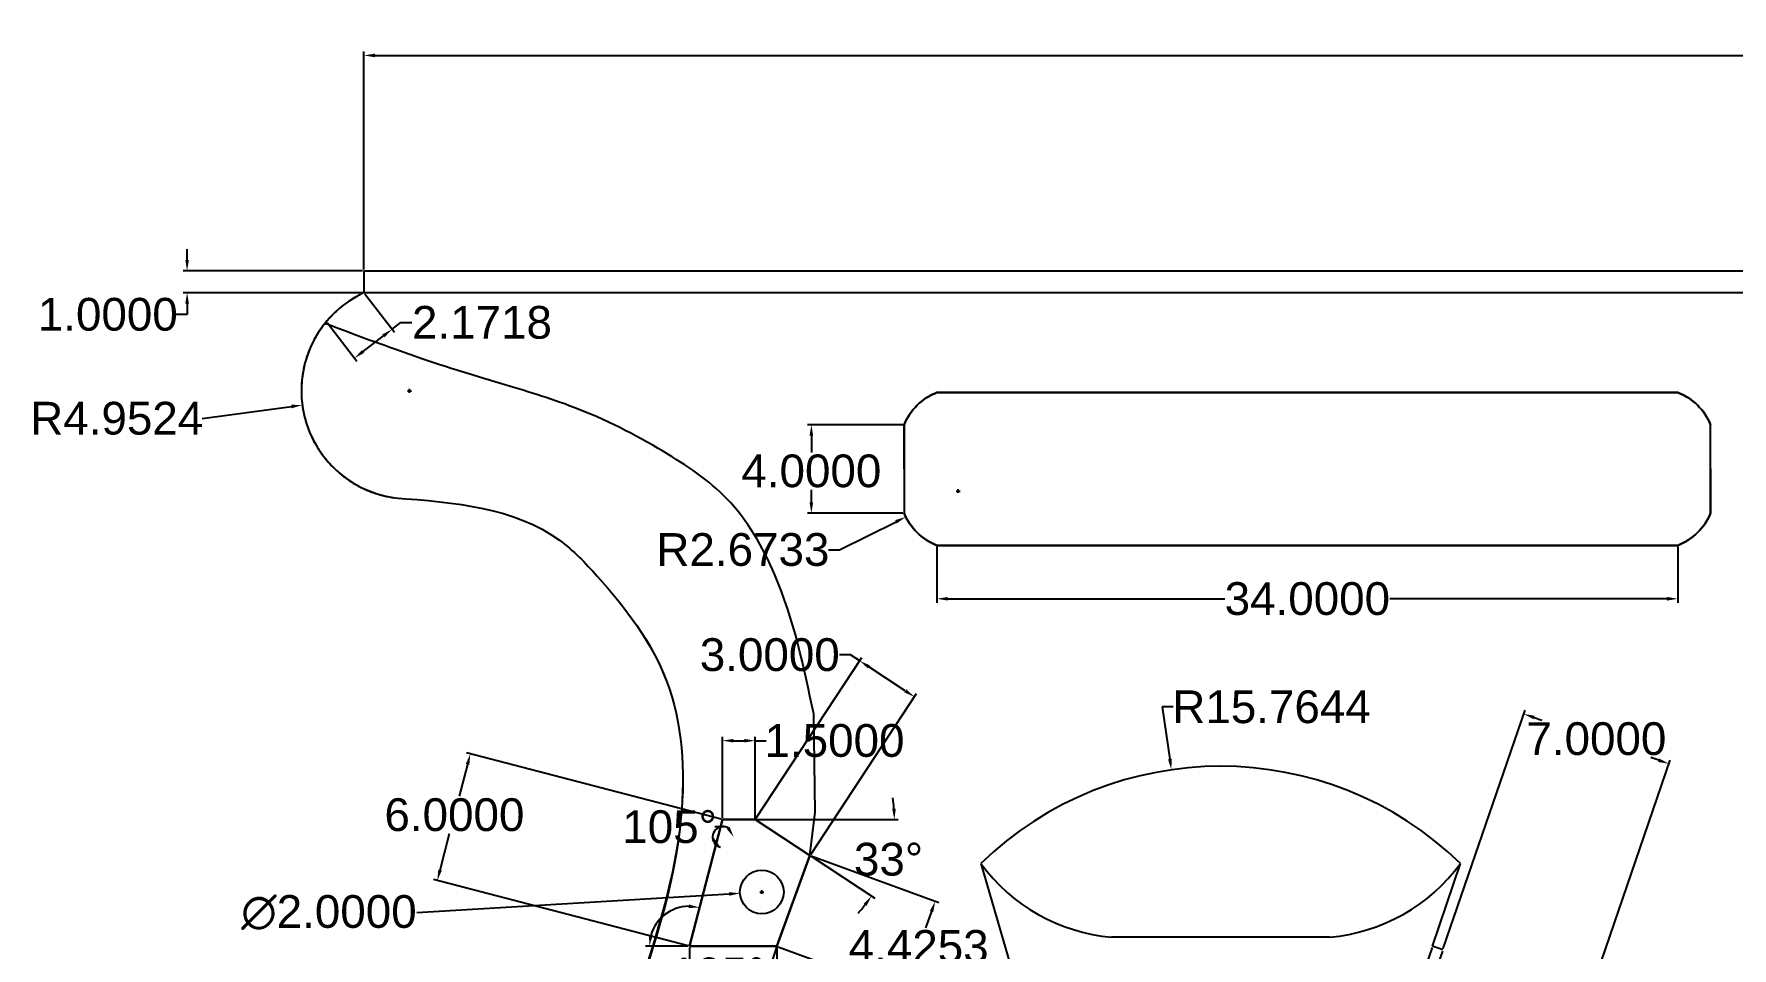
# Model space of a CAD drawing. Header units: inches. Extents: x 68 to 276, y 36 to 148.
# Drawn here: x 69.8 to 147.5, y 106.5 to 148.4 of the extents above; entities that cross this region are included whole.
import ezdxf

# ---------------------------------------------------------------- set-up
doc = ezdxf.new("R2010")
doc.units = ezdxf.units.IN
doc.header["$MEASUREMENT"] = 0
doc.layers.add('Frame', color=200, linetype='Continuous')
doc.layers.add('Mesurements', color=254, linetype='Continuous')
doc.styles.get("Standard").update_dxf_attribs({"font": 'arial.ttf'})
doc.dimstyles.get("Standard").update_dxf_attribs({"dimtxt": 1.5, "dimasz": 0.5, "dimexe": 0.18, "dimexo": 0.0625, "dimgap": 0.09, "dimtad": 0, "dimtih": 1, "dimtoh": 1, "dimdec": 4, "dimzin": 0, "dimdsep": 46, "dimtxsty": 'Standard', "dimcen": 0.09, "dimadec": 0, "dimazin": 0, "dimtfac": 1, "dimtdec": 4, "dimtofl": 0, "dimtmove": 0, "dimatfit": 3, "dimfxl": 1, "dimtolj": 1, "dimtzin": 0, "dimarcsym": 0})

# ---------------------------------------------------------------- blocks, each defined once
blk = doc.blocks.new('*D53')
at = {"layer": 'Defpoints', "color": 0, "transparency": 16777216}
for p in [(255.88, 147.427), (84.88, 137.561), (255.88, 137.561)]:
    blk.add_point(p, dxfattribs=at)
at = {"layer": 'Mesurements', "color": 0, "lineweight": -2, "transparency": 16777216}
for p, q in [((84.88, 137.624), (84.88, 147.607)), ((85.38, 147.427), (165.491, 147.427)), ((255.38, 147.427), (174.083, 147.427)), ((255.88, 137.624), (255.88, 147.607))]:
    blk.add_line(p, q, dxfattribs=at)
at = {"layer": 'Mesurements', "color": 0, "transparency": 16777216}
for points in [[(85.38, 147.51), (85.38, 147.344), (84.88, 147.427)], [(255.38, 147.51), (255.38, 147.344), (255.88, 147.427)]]:
    blk.add_solid(points, dxfattribs=at)
at = {"layer": 'Mesurements', "color": 0, "transparency": 16777216, "insert": (169.787, 147.427), "char_height": 1.5, "attachment_point": 5}
blk.add_mtext('\\A1;171.0000', dxfattribs=at)
blk = doc.blocks.new('*D54')
at = {"layer": 'Defpoints', "color": 0, "transparency": 16777216}
for p in [(82.056, 131.413), (86.965, 132.069)]:
    blk.add_point(p, dxfattribs=at)
at = {"layer": 'Mesurements', "color": 0, "lineweight": -2, "transparency": 16777216}
for p, q in [((86.875, 132.069), (87.055, 132.069)), ((86.965, 131.979), (86.965, 132.159)), ((77.477, 130.801), (81.561, 131.347))]:
    blk.add_line(p, q, dxfattribs=at)
at = {"layer": 'Mesurements', "color": 0, "transparency": 16777216}
blk.add_solid([(81.55, 131.429), (81.572, 131.264), (82.056, 131.413)], dxfattribs=at)
at = {"layer": 'Mesurements', "color": 0, "transparency": 16777216, "insert": (73.559, 130.801), "char_height": 1.5, "attachment_point": 5}
blk.add_mtext('\\A1;R4.9524', dxfattribs=at)
blk = doc.blocks.new('*D72')
at = {"layer": 'Defpoints', "color": 0, "transparency": 16777216}
for p in [(84.88, 137.561), (76.782, 136.561), (84.88, 136.561)]:
    blk.add_point(p, dxfattribs=at)
at = {"layer": 'Mesurements', "color": 0, "lineweight": -2, "transparency": 16777216}
for p, q in [((76.782, 138.061), (76.782, 138.561)), ((84.817, 137.561), (76.602, 137.561)), ((84.817, 136.561), (76.602, 136.561)), ((76.782, 136.061), (76.782, 135.561)), ((76.782, 135.561), (76.282, 135.561))]:
    blk.add_line(p, q, dxfattribs=at)
at = {"layer": 'Mesurements', "color": 0, "transparency": 16777216}
for points in [[(76.699, 138.061), (76.865, 138.061), (76.782, 137.561)], [(76.699, 136.061), (76.865, 136.061), (76.782, 136.561)]]:
    blk.add_solid(points, dxfattribs=at)
at = {"layer": 'Mesurements', "color": 0, "transparency": 16777216, "insert": (73.151, 135.561), "char_height": 1.5, "attachment_point": 5}
blk.add_mtext('\\A1;1.0000', dxfattribs=at)
blk = doc.blocks.new('*D73')
at = {"layer": 'Defpoints', "color": 0, "transparency": 16777216}
for p in [(84.88, 136.561), (83.159, 135.237), (86.167, 134.887)]:
    blk.add_point(p, dxfattribs=at)
at = {"layer": 'Mesurements', "color": 0, "lineweight": -2, "transparency": 16777216}
for p, q in [((84.918, 136.512), (86.277, 134.745)), ((83.197, 135.188), (84.556, 133.421)), ((84.842, 133.868), (85.771, 134.583)), ((86.167, 134.887), (86.564, 135.192)), ((86.564, 135.192), (87.064, 135.192))]:
    blk.add_line(p, q, dxfattribs=at)
at = {"layer": 'Mesurements', "color": 0, "transparency": 16777216}
for points in [[(85.72, 134.649), (85.822, 134.517), (86.167, 134.887)], [(84.791, 133.934), (84.893, 133.802), (84.446, 133.563)]]:
    blk.add_solid(points, dxfattribs=at)
at = {"layer": 'Mesurements', "color": 0, "transparency": 16777216, "insert": (90.282, 135.192), "char_height": 1.5, "attachment_point": 5}
blk.add_mtext('\\A1;2.1718', dxfattribs=at)
blk = doc.blocks.new('*D74')
at = {"layer": 'Defpoints', "color": 0, "transparency": 16777216}
for p in [(105.298, 110.78), (103.78, 106.624), (109.517, 104.528)]:
    blk.add_point(p, dxfattribs=at)
at = {"layer": 'Mesurements', "color": 0, "lineweight": -2, "transparency": 16777216}
for p, q in [((105.357, 110.759), (111.204, 108.623)), ((110.864, 108.215), (110.589, 107.463)), ((103.839, 106.602), (109.686, 104.466)), ((109.688, 104.998), (109.963, 105.75))]:
    blk.add_line(p, q, dxfattribs=at)
at = {"layer": 'Mesurements', "color": 0, "transparency": 16777216}
for points in [[(110.785, 108.244), (110.942, 108.186), (111.035, 108.685)], [(109.61, 105.026), (109.767, 104.969), (109.517, 104.528)]]:
    blk.add_solid(points, dxfattribs=at)
at = {"layer": 'Mesurements', "color": 0, "transparency": 16777216, "insert": (110.276, 106.606), "char_height": 1.5, "attachment_point": 5}
blk.add_mtext('\\A1;4.4253', dxfattribs=at)
blk = doc.blocks.new('*D75')
at = {"layer": 'Defpoints', "color": 0, "transparency": 16777216}
for p in [(89.749, 115.437), (101.292, 112.43), (99.78, 106.624)]:
    blk.add_point(p, dxfattribs=at)
at = {"layer": 'Mesurements', "color": 0, "lineweight": -2, "transparency": 16777216}
for p, q in [((101.232, 112.446), (89.575, 115.482)), ((89.623, 114.953), (89.244, 113.498)), ((88.363, 110.115), (88.798, 111.786)), ((99.719, 106.639), (88.062, 109.676))]:
    blk.add_line(p, q, dxfattribs=at)
at = {"layer": 'Mesurements', "color": 0, "transparency": 16777216}
for points in [[(89.542, 114.974), (89.704, 114.932), (89.749, 115.437)], [(88.282, 110.136), (88.443, 110.094), (88.237, 109.631)]]:
    blk.add_solid(points, dxfattribs=at)
at = {"layer": 'Mesurements', "color": 0, "transparency": 16777216, "insert": (89.021, 112.642), "char_height": 1.5, "attachment_point": 5}
blk.add_mtext('\\A1;6.0000', dxfattribs=at)
blk = doc.blocks.new('*D76')
at = {"layer": 'Defpoints', "color": 0, "transparency": 16777216}
for p in [(102.792, 116.04), (101.292, 112.43), (102.792, 112.43)]:
    blk.add_point(p, dxfattribs=at)
at = {"layer": 'Mesurements', "color": 0, "lineweight": -2, "transparency": 16777216}
for p, q in [((101.292, 112.492), (101.292, 116.22)), ((101.792, 116.04), (102.292, 116.04)), ((102.792, 112.492), (102.792, 116.22)), ((102.792, 116.04), (103.292, 116.04))]:
    blk.add_line(p, q, dxfattribs=at)
at = {"layer": 'Mesurements', "color": 0, "transparency": 16777216}
for points in [[(101.792, 116.124), (101.792, 115.957), (101.292, 116.04)], [(102.292, 116.124), (102.292, 115.957), (102.792, 116.04)]]:
    blk.add_solid(points, dxfattribs=at)
at = {"layer": 'Mesurements', "color": 0, "transparency": 16777216, "insert": (106.423, 116.04), "char_height": 1.5, "attachment_point": 5}
blk.add_mtext('\\A1;1.5000', dxfattribs=at)
blk = doc.blocks.new('*D77')
at = {"layer": 'Defpoints', "color": 0, "transparency": 16777216}
for p in [(107.577, 119.698), (102.792, 112.43), (105.298, 110.78)]:
    blk.add_point(p, dxfattribs=at)
at = {"layer": 'Mesurements', "color": 0, "lineweight": -2, "transparency": 16777216}
for p, q in [((102.827, 112.482), (107.676, 119.848)), ((107.159, 119.973), (106.659, 119.973)), ((107.577, 119.698), (107.159, 119.973)), ((109.665, 118.323), (107.995, 119.423)), ((105.333, 110.833), (110.182, 118.199))]:
    blk.add_line(p, q, dxfattribs=at)
at = {"layer": 'Mesurements', "color": 0, "transparency": 16777216}
for points in [[(108.04, 119.493), (107.949, 119.353), (107.577, 119.698)], [(109.711, 118.393), (109.619, 118.254), (110.083, 118.048)]]:
    blk.add_solid(points, dxfattribs=at)
at = {"layer": 'Mesurements', "color": 0, "transparency": 16777216, "insert": (103.459, 119.973), "char_height": 1.5, "attachment_point": 5}
blk.add_mtext('\\A1;3.0000', dxfattribs=at)
blk = doc.blocks.new('*D78')
at = {"layer": 'Defpoints', "color": 0, "transparency": 16777216}
for p in [(99.78, 106.624), (103.78, 106.624), (103.78, 99.493)]:
    blk.add_point(p, dxfattribs=at)
at = {"layer": 'Mesurements', "color": 0, "lineweight": -2, "transparency": 16777216}
for p, q in [((99.78, 106.561), (99.78, 99.313)), ((103.78, 106.561), (103.78, 99.313)), ((100.28, 99.493), (103.28, 99.493)), ((103.78, 99.493), (104.28, 99.493))]:
    blk.add_line(p, q, dxfattribs=at)
at = {"layer": 'Mesurements', "color": 0, "transparency": 16777216}
for points in [[(100.28, 99.576), (100.28, 99.41), (99.78, 99.493)], [(103.28, 99.576), (103.28, 99.41), (103.78, 99.493)]]:
    blk.add_solid(points, dxfattribs=at)
at = {"layer": 'Mesurements', "color": 0, "transparency": 16777216, "insert": (107.511, 99.493), "char_height": 1.5, "attachment_point": 5}
blk.add_mtext('\\A1;4.0000', dxfattribs=at)
blk = doc.blocks.new('*D80')
at = {"layer": 'Defpoints', "color": 0, "transparency": 16777216}
for p in [(102.097, 109.05), (104.094, 109.168)]:
    blk.add_point(p, dxfattribs=at)
at = {"layer": 'Mesurements', "color": 0, "lineweight": -2, "transparency": 16777216}
for p, q in [((87.293, 108.168), (101.598, 109.02)), ((103.005, 109.109), (103.185, 109.109)), ((103.095, 109.019), (103.095, 109.199))]:
    blk.add_line(p, q, dxfattribs=at)
at = {"layer": 'Mesurements', "color": 0, "transparency": 16777216}
blk.add_solid([(101.593, 109.103), (101.603, 108.937), (102.097, 109.05)], dxfattribs=at)
at = {"layer": 'Mesurements', "color": 0, "transparency": 16777216, "insert": (83.276, 108.168), "char_height": 1.5, "attachment_point": 5}
blk.add_mtext('\\A1;∅2.0000', dxfattribs=at)
blk = doc.blocks.new('*D81')
at = {"layer": 'Defpoints', "color": 0, "transparency": 16777216}
for p in [(101.325, 111.625), (101.325, 111.625), (101.722, 111.348), (102.825, 111.625), (99.812, 105.819)]:
    blk.add_point(p, dxfattribs=at)
at = {"layer": 'Mesurements', "color": 0, "lineweight": -2, "transparency": 16777216}
blk.add_line((101.447, 112.093), (100.947, 112.093), dxfattribs=at)
for start, end in [(75.39856, 255.39856), (130.93301, 193.16578), (62.23278, 124.46555)]:
    blk.add_arc((101.325, 111.625), 0.484, start, end, dxfattribs=at)
at = {"layer": 'Mesurements', "color": 0, "transparency": 16777216}
for points in [[(101.621, 112.096), (101.479, 112.01), (101.808, 111.625)], [(100.913, 111.573), (100.794, 111.456), (101.203, 111.157)]]:
    blk.add_solid(points, dxfattribs=at)
at = {"layer": 'Mesurements', "color": 0, "transparency": 16777216, "insert": (98.873, 112.093), "char_height": 1.5, "attachment_point": 5}
blk.add_mtext('\\A1;105°', dxfattribs=at)
blk = doc.blocks.new('*D82')
at = {"layer": 'Defpoints', "color": 0, "transparency": 16777216}
for p in [(101.292, 112.43), (102.792, 112.43), (102.792, 112.43), (105.298, 110.78), (108.691, 110.018)]:
    blk.add_point(p, dxfattribs=at)
at = {"layer": 'Mesurements', "color": 0, "lineweight": -2, "transparency": 16777216}
for p, q in [((102.855, 112.43), (109.345, 112.43)), ((105.35, 110.746), (108.266, 108.827))]:
    blk.add_line(p, q, dxfattribs=at)
for start, end in [(4.49663, 8.99325), (317.65076, 322.14738)]:
    blk.add_arc((102.792, 112.43), 6.373, start, end, dxfattribs=at)
at = {"layer": 'Mesurements', "color": 0, "transparency": 16777216}
for points in [[(109.229, 112.933), (109.062, 112.926), (109.165, 112.43)], [(107.756, 108.568), (107.892, 108.471), (108.115, 108.926)]]:
    blk.add_solid(points, dxfattribs=at)
at = {"layer": 'Mesurements', "color": 0, "transparency": 16777216, "insert": (108.897, 110.601), "char_height": 1.5, "attachment_point": 5}
blk.add_mtext('\\A1;33°', dxfattribs=at)
blk = doc.blocks.new('*D83')
at = {"layer": 'Defpoints', "color": 0, "transparency": 16777216}
for p in [(101.292, 112.43), (98.275, 107.672), (99.78, 106.624), (99.78, 106.624), (103.78, 106.624)]:
    blk.add_point(p, dxfattribs=at)
at = {"layer": 'Mesurements', "color": 0, "lineweight": -2, "transparency": 16777216}
blk.add_line((99.717, 106.624), (97.765, 106.624), dxfattribs=at)
blk.add_arc((99.78, 106.624), 1.835, 91.06341, 164.33515, dxfattribs=at)
at = {"layer": 'Mesurements', "color": 0, "transparency": 16777216}
for points in [[(99.756, 108.541), (99.736, 108.375), (100.242, 108.399)], [(98.096, 107.108), (97.931, 107.13), (97.945, 106.624)]]:
    blk.add_solid(points, dxfattribs=at)
at = {"layer": 'Mesurements', "color": 0, "transparency": 16777216, "insert": (101.098, 105.348), "char_height": 1.5, "attachment_point": 5}
blk.add_mtext('\\A1;105°', dxfattribs=at)
blk = doc.blocks.new('*D85')
at = {"layer": 'Defpoints', "color": 0, "transparency": 16777216}
for p in [(112.083, 127.476), (109.687, 126.29)]:
    blk.add_point(p, dxfattribs=at)
at = {"layer": 'Mesurements', "color": 0, "lineweight": -2, "transparency": 16777216}
for p, q in [((112.083, 127.386), (112.083, 127.566)), ((111.993, 127.476), (112.173, 127.476)), ((106.651, 124.787), (109.239, 126.068)), ((106.151, 124.787), (106.651, 124.787))]:
    blk.add_line(p, q, dxfattribs=at)
at = {"layer": 'Mesurements', "color": 0, "transparency": 16777216}
blk.add_solid([(109.202, 126.143), (109.276, 125.994), (109.687, 126.29)], dxfattribs=at)
at = {"layer": 'Mesurements', "color": 0, "transparency": 16777216, "insert": (102.229, 124.787), "char_height": 1.5, "attachment_point": 5}
blk.add_mtext('\\A1;R2.6733', dxfattribs=at)
blk = doc.blocks.new('*D86')
at = {"layer": 'Defpoints', "color": 0, "transparency": 16777216}
for p in [(105.363, 130.508), (109.609, 130.508), (109.609, 126.465)]:
    blk.add_point(p, dxfattribs=at)
at = {"layer": 'Mesurements', "color": 0, "lineweight": -2, "transparency": 16777216}
for p, q in [((109.546, 130.508), (105.183, 130.508)), ((105.363, 130.008), (105.363, 129.245)), ((105.363, 126.965), (105.363, 127.533)), ((109.546, 126.465), (105.183, 126.465))]:
    blk.add_line(p, q, dxfattribs=at)
at = {"layer": 'Mesurements', "color": 0, "transparency": 16777216}
for points in [[(105.28, 130.008), (105.447, 130.008), (105.363, 130.508)], [(105.28, 126.965), (105.447, 126.965), (105.363, 126.465)]]:
    blk.add_solid(points, dxfattribs=at)
at = {"layer": 'Mesurements', "color": 0, "transparency": 16777216, "insert": (105.363, 128.389), "char_height": 1.5, "attachment_point": 5}
blk.add_mtext('\\A1;4.0000', dxfattribs=at)
blk = doc.blocks.new('*D87')
at = {"layer": 'Defpoints', "color": 0, "transparency": 16777216}
for p in [(111.109, 124.987), (145.035, 124.987), (111.109, 122.54)]:
    blk.add_point(p, dxfattribs=at)
at = {"layer": 'Mesurements', "color": 0, "lineweight": -2, "transparency": 16777216}
for p, q in [((111.109, 124.924), (111.109, 122.36)), ((145.035, 124.924), (145.035, 122.36)), ((111.609, 122.54), (124.289, 122.54)), ((144.535, 122.54), (131.855, 122.54))]:
    blk.add_line(p, q, dxfattribs=at)
at = {"layer": 'Mesurements', "color": 0, "transparency": 16777216}
for points in [[(111.609, 122.624), (111.609, 122.457), (111.109, 122.54)], [(144.535, 122.624), (144.535, 122.457), (145.035, 122.54)]]:
    blk.add_solid(points, dxfattribs=at)
at = {"layer": 'Mesurements', "color": 0, "transparency": 16777216, "insert": (128.072, 122.54), "char_height": 1.5, "attachment_point": 5}
blk.add_mtext('\\A1;34.0000', dxfattribs=at)
blk = doc.blocks.new('*D126')
at = {"layer": 'Defpoints', "color": 0, "transparency": 16777216}
for p in [(144.63, 114.983), (134.272, 106.461), (140.92, 104.179)]:
    blk.add_point(p, dxfattribs=at)
at = {"layer": 'Mesurements', "color": 0, "lineweight": -2, "transparency": 16777216}
for p, q in [((134.292, 106.521), (138.04, 117.435)), ((138.454, 117.103), (138.813, 116.98)), ((140.941, 104.238), (144.688, 115.153)), ((144.157, 115.145), (143.798, 115.268))]:
    blk.add_line(p, q, dxfattribs=at)
at = {"layer": 'Mesurements', "color": 0, "transparency": 16777216}
for points in [[(138.482, 117.182), (138.427, 117.024), (137.982, 117.265)], [(144.184, 115.224), (144.13, 115.066), (144.63, 114.983)]]:
    blk.add_solid(points, dxfattribs=at)
at = {"layer": 'Mesurements', "color": 0, "transparency": 16777216, "insert": (141.306, 116.124), "char_height": 1.5, "attachment_point": 5}
blk.add_mtext('\\A1;7.0000', dxfattribs=at)
blk = doc.blocks.new('*D131')
at = {"layer": 'Defpoints', "color": 0, "transparency": 16777216}
for p in [(121.847, 114.706), (124.102, 99.104)]:
    blk.add_point(p, dxfattribs=at)
at = {"layer": 'Mesurements', "color": 0, "lineweight": -2, "transparency": 16777216}
for p, q in [((121.931, 117.584), (121.431, 117.584)), ((121.431, 117.584), (121.776, 115.201)), ((124.012, 99.104), (124.192, 99.104)), ((124.102, 99.014), (124.102, 99.194))]:
    blk.add_line(p, q, dxfattribs=at)
at = {"layer": 'Mesurements', "color": 0, "transparency": 16777216}
blk.add_solid([(121.858, 115.213), (121.693, 115.189), (121.847, 114.706)], dxfattribs=at)
at = {"layer": 'Mesurements', "color": 0, "transparency": 16777216, "insert": (126.432, 117.584), "char_height": 1.5, "attachment_point": 5}
blk.add_mtext('\\A1;R15.7644', dxfattribs=at)
blk = doc.blocks.new('*D137')
at = {"layer": 'Defpoints', "color": 0, "transparency": 16777216}
for p in [(133.799, 106.624), (134.272, 106.461), (132.808, 103.746)]:
    blk.add_point(p, dxfattribs=at)
at = {"layer": 'Mesurements', "color": 0, "lineweight": -2, "transparency": 16777216}
for p, q in [((133.779, 106.565), (132.75, 103.576)), ((134.252, 106.402), (133.223, 103.413)), ((131.863, 104.072), (131.363, 104.072)), ((132.336, 103.909), (131.863, 104.072)), ((133.754, 103.421), (134.227, 103.258))]:
    blk.add_line(p, q, dxfattribs=at)
at = {"layer": 'Mesurements', "color": 0, "transparency": 16777216}
for points in [[(132.363, 103.988), (132.309, 103.83), (132.808, 103.746)], [(133.781, 103.499), (133.727, 103.342), (133.281, 103.583)]]:
    blk.add_solid(points, dxfattribs=at)
at = {"layer": 'Mesurements', "color": 0, "transparency": 16777216, "insert": (128.162, 104.072), "char_height": 1.5, "attachment_point": 5}
blk.add_mtext('\\A1;0.5000', dxfattribs=at)

msp = doc.modelspace()

# ---------------------------------------------------------------- linework, layer by layer
at = {"layer": 'Frame'}
for p, q in [((84.87999, 137.56132), (84.87999, 136.56132)), ((84.87999, 137.56132), (255.87999, 137.56132)), ((84.87999, 136.56132), (214.87999, 136.56132)), ((111.10852, 131.98672), (145.03513, 131.98672)), ((109.60852, 128.48672), (109.60852, 130.50828)), ((146.53513, 128.48672), (146.53513, 130.50828)), ((109.60852, 128.48672), (109.60852, 126.46517)), ((146.53513, 128.48672), (146.53513, 126.46517)), ((145.03513, 124.98672), (111.10852, 124.98672)), ((99.77988, 106.6236), (101.29245, 112.42981)), ((101.29245, 112.42981), (102.79245, 112.42981)), ((102.79245, 112.42981), (105.29826, 110.7803)), ((105.29826, 110.7803), (103.77988, 106.6236)), ((113.11719, 110.41162), (115.08466, 103.6938)), ((133.79936, 106.6242), (135.086, 110.41162)), ((103.77988, 106.6236), (104.53907, 108.70195)), ((99.77988, 106.6236), (103.77988, 106.6236)), ((103.77988, 106.6236), (99.77988, 106.6236)), ((129.10159, 107.04363), (119.10159, 107.04363)), ((134.27211, 106.46141), (133.79936, 106.6242))]:
    msp.add_line(p, q, dxfattribs=at)
at = {"layer": 'Frame', "extrusion": (0, -2.44929e-16, -1)}
for p, q in [((84.87999, 136.56132), (212.87999, 136.56132)), ((145.03513, 131.98672), (111.10852, 131.98672)), ((109.60852, 130.50828), (109.60852, 126.46517)), ((146.53513, 126.46517), (146.53513, 130.50828)), ((111.10852, 124.98672), (145.03513, 124.98672)), ((101.29245, 112.42981), (99.77988, 106.6236)), ((102.79245, 112.42981), (101.29245, 112.42981)), ((105.29826, 110.7803), (102.79245, 112.42981)), ((103.77988, 106.6236), (105.29826, 110.7803)), ((99.77988, 106.6236), (103.77988, 106.6236))]:
    msp.add_line(p, q, dxfattribs=at)
at = {"layer": 'Frame'}
msp.add_lwpolyline([(105.29826, 110.7803), (105.53456, 112.76629), (105.47046, 117.26583)], dxfattribs=at)
msp.add_circle((103.09535, 109.10899), 1, dxfattribs=at)
for centre, radius, start, end in [((86.96508, 132.06929), 4.95237, 114.8995385, 262.0280628), ((112.08337, 129.4975), 2.67331, 111.3868055, 157.7839865), ((144.06028, 129.4975), 2.67331, 22.2160135, 68.6131945), ((112.08337, 127.47595), 2.67331, 202.2160135, 248.6131945), ((144.06028, 127.47595), 2.67331, 291.3868055, 337.7839865), ((124.10159, 99.10407), 15.76445, 45.8305052, 134.1694948), ((174.03211, 87.48483), 31.09118, 129.523241, 167.4528335), ((119.82391, 115.32775), 8.31555, 216.2420467, 265.0168418), ((128.37928, 115.32775), 8.31555, 274.9831582, 323.7579533)]:
    msp.add_arc(centre, radius, start, end, dxfattribs=at)
at = {"layer": 'Frame', "extrusion": (-2.29011e-16, 1.4142e-15, -1)}
for centre, start, end in [((-112.08337, 129.4975), 22.2160135, 68.6131945), ((-144.06028, 129.4975), 111.3868055, 157.7839865), ((-112.08337, 127.47595), 291.3868055, 337.7839865), ((-144.06028, 127.47595), 202.2160135, 248.6131945)]:
    msp.add_arc(centre, 2.67331, start, end, dxfattribs=at)
at = {"layer": 'Frame'}
msp.add_rational_spline([(84.87999, 136.56132), (82.81244, 135.60162), (81.73115, 133.59498), (82.06665, 131.34038), (82.40214, 129.08578), (84.02084, 127.48091), (86.27824, 127.16479)], [1, 0.86727876698, 0.86727876698, 1, 0.86727876698, 0.86727876698, 1], degree=3, knots=[102.66414793, 102.66414793, 102.66414793, 102.66414793, 103.94808651, 103.94808651, 103.94808651, 105.2320251, 105.2320251, 105.2320251, 105.2320251], dxfattribs=at)
for points, knots in [([(105.47046, 117.26583), (105.01628, 119.43161), (104.28055, 122.94), (101.82591, 127.21213), (98.34528, 129.52124), (94.88607, 131.28869), (90.76578, 132.50097), (87.67497, 133.44359), (84.50444, 134.61763), (83.08891, 135.1517)], [0, 0, 0, 0, 6.62132743, 10.72601623, 14.35031234, 18.92645903, 22.4654518, 26.86127479, 29.94953417, 29.94953417, 29.94953417, 29.94953417]), ([(86.27824, 127.16479), (89.03181, 126.94804), (92.62781, 126.66498), (96.3614, 122.78437), (99.35456, 118.84864), (99.74845, 111.84674), (98.37583, 107.25102), (97.49523, 104.73395)], [105.2320251, 105.2320251, 105.2320251, 105.2320251, 113.0322163, 115.4186462, 121.13347315, 127.47605508, 135.47605508, 135.47605508, 135.47605508, 135.47605508]), ([(154.24596, 111.46752), (151.59386, 109.27949), (149.32297, 106.66662), (145.72886, 100.8043), (144.43039, 97.59525), (143.68347, 94.23918)], [0, 0, 0, 0, 10.31455436, 10.31455436, 20.62910872, 20.62910872, 20.62910872, 20.62910872]), ([(103.77988, 106.6236), (102.29457, 102.0917), (99.83415, 94.5846), (94.69776, 85.39534), (90.54627, 78.77213), (86.85417, 72.9132), (83.72293, 67.00941), (80.93038, 61.04292), (79.05668, 55.63023), (77.77438, 52.23927), (77.49629, 50.64263), (77.45995, 50.40654)], [0, 0, 0, 0, 14.26574804, 23.63126078, 31.47680861, 37.73214216, 44.39424697, 51.51845651, 57.45331331, 61.6038218, 62.32025651, 62.32025651, 62.32025651, 62.32025651])]:
    msp.add_open_spline(points, degree=3, knots=knots, dxfattribs=at)
at = {"layer": 'Frame', "end_tangent": (-0.33022309, -0.94390292)}
msp.add_spline([(86.27824, 127.16479), (93.83285, 125.2229), (95.56053, 123.57664), (98.71636, 118.81219), (99.39239, 112.50574), (97.49523, 104.73395)], degree=3, dxfattribs=at)

# ---------------------------------------------------------------- dimensions: what is measured, and where the dimension line sits
at = {"layer": 'Mesurements'}
dim = msp.add_linear_dim(base=(255.87999, 147.42698), p1=(84.87999, 137.56132), p2=(255.87999, 137.56132), dimstyle='Standard', dxfattribs=at)
dim.commit()
dim.dimension.update_dxf_attribs({"geometry": '*D53', "text_midpoint": (169.78722, 147.42698), "dimtype": 160})
dim = msp.add_linear_dim(base=(76.7819, 136.56132), p1=(84.87999, 137.56132), p2=(84.87999, 136.56132), angle=90, dimstyle='Standard', dxfattribs=at)
dim.commit()
dim.dimension.update_dxf_attribs({"geometry": '*D72', "text_midpoint": (73.15148, 135.56132)})
for p1, p2, distance, picture, middle in [((83.15852, 135.23726), (84.87999, 136.56132), -2.1117, '*D73', (90.28165, 135.1923)), ((105.29826, 110.7803), (102.79245, 112.42981), -8.70151, '*D77', (103.45874, 119.97284)), ((105.29826, 110.7803), (103.77988, 106.6236), 6.10778, '*D74', (110.27608, 106.60631)), ((134.27211, 106.46141), (133.79936, 106.6242), 3.04379, '*D137', (128.16186, 104.0718))]:
    dim = msp.add_aligned_dim(p1=p1, p2=p2, distance=distance, dimstyle='Standard', dxfattribs=at)
    dim.commit()
    dim.dimension.update_dxf_attribs({"geometry": picture, "text_midpoint": middle})
for center, mpoint, picture, middle in [((86.96508, 132.06929), (82.0564, 131.41292), '*D54', (77.47745, 130.80064)), ((112.08337, 127.47595), (109.68747, 126.29011), '*D85', (102.22928, 124.78704)), ((124.10159, 99.10407), (121.84712, 114.70647), '*D131', (126.43226, 117.58436))]:
    dim = msp.add_radius_dim(center=center, mpoint=mpoint, dimstyle='Standard', dxfattribs=at)
    dim.commit()
    dim.dimension.update_dxf_attribs({"geometry": picture, "text_midpoint": middle, "dimtype": 164})
dim = msp.add_linear_dim(base=(105.36328, 130.50828), p1=(109.60852, 126.46517), p2=(109.60852, 130.50828), angle=90, text='4.0000', dimstyle='Standard', dxfattribs=at)
dim.commit()
dim.dimension.update_dxf_attribs({"geometry": '*D86', "text_midpoint": (105.36328, 128.38903), "dimtype": 160})
dim = msp.add_linear_dim(base=(111.10852, 122.54036), p1=(145.03513, 124.98672), p2=(111.10852, 124.98672), text='34.0000', dimstyle='Standard', dxfattribs=at)
dim.commit()
dim.dimension.update_dxf_attribs({"geometry": '*D87', "text_midpoint": (128.07183, 122.54036)})
dim = msp.add_aligned_dim(p1=(134.27211, 106.46141), p2=(140.92041, 104.17873), distance=11.42291, text='7.0000', dimstyle='Standard', dxfattribs=at)
dim.commit()
dim.dimension.update_dxf_attribs({"geometry": '*D126', "text_midpoint": (141.30574, 116.12389)})
for base, p1, p2, picture, middle in [((102.79245, 116.0404), (101.29245, 112.42981), (102.79245, 112.42981), '*D76', (106.42286, 116.0404)), ((103.77988, 99.49298), (99.77988, 106.6236), (103.77988, 106.6236), '*D78', (107.51108, 99.49298))]:
    dim = msp.add_linear_dim(base=base, p1=p1, p2=p2, dimstyle='Standard', dxfattribs=at)
    dim.commit()
    dim.dimension.update_dxf_attribs({"geometry": picture, "text_midpoint": middle})
dim = msp.add_linear_dim(base=(89.74919, 115.43692), p1=(99.77988, 106.6236), p2=(101.29245, 112.42981), angle=75.3985581, dimstyle='Standard', dxfattribs=at)
dim.commit()
dim.dimension.update_dxf_attribs({"geometry": '*D75', "text_midpoint": (89.02112, 112.64211), "dimtype": 161})
for base, line1, line2, picture, middle in [((101.72159, 111.34826), ((102.82467, 111.62481), (101.32467, 111.62481)), ((101.32467, 111.62481), (99.81211, 105.8186)), '*D81', (98.87317, 112.09296)), ((108.69109, 110.01814), ((102.79245, 112.42981), (105.29826, 110.7803)), ((101.29245, 112.42981), (102.79245, 112.42981)), '*D82', (108.89698, 110.60092))]:
    dim = msp.add_angular_dim_2l(base=base, line1=line1, line2=line2, dimstyle='Standard', dxfattribs=at)
    dim.commit()
    dim.dimension.update_dxf_attribs({"geometry": picture, "text_midpoint": middle})
dim = msp.add_angular_dim_2l(base=(98.27471, 107.67234), line1=((99.77988, 106.6236), (101.29245, 112.42981)), line2=((99.77988, 106.6236), (103.77988, 106.6236)), dimstyle='Standard', dxfattribs=at)
dim.commit()
dim.dimension.update_dxf_attribs({"geometry": '*D83', "text_midpoint": (101.09814, 105.34781), "dimtype": 162})
dim = msp.add_diameter_dim_2p(p1=(104.09359, 109.16842), p2=(102.09712, 109.04956), dimstyle='Standard', dxfattribs=at)
dim.commit()
dim.dimension.update_dxf_attribs({"geometry": '*D80', "text_midpoint": (87.29298, 108.16818), "dimtype": 163})

doc.saveas('drawing.dxf')
